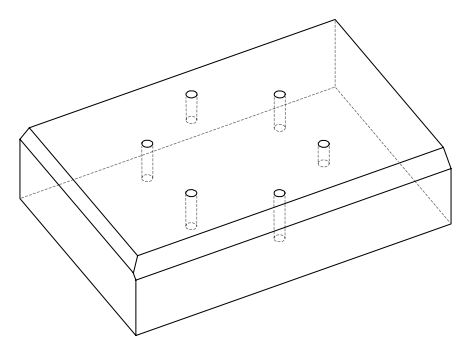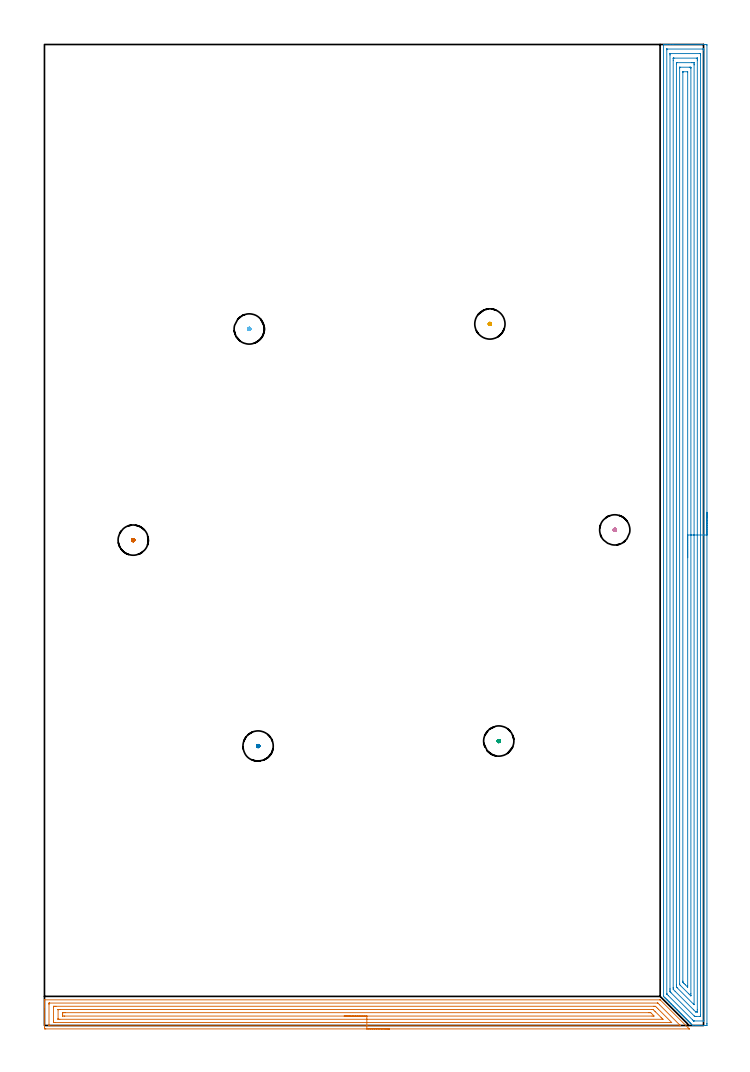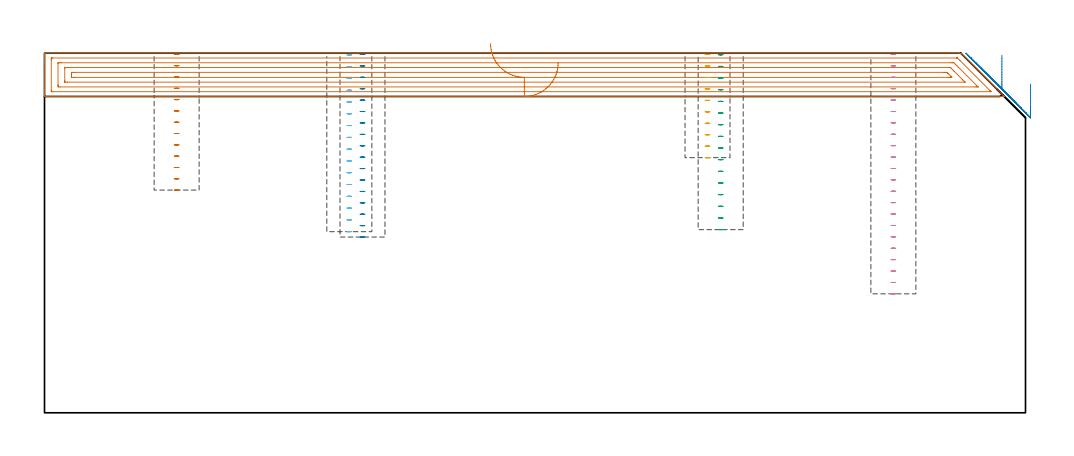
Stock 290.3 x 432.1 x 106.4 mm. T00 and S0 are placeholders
(PLAN: 8 operations, 1 tool changes, 38.2 min)
(1 AREA_MILL | FG_CHAMFER_SURFACE | UGT0205_001 | 11.36 min | 23663 mm3)
(2 AREA_MILL_1 | FG_CHAMFER_SURFACE_1 | UGT0205_001 | 24.3 min | 77720 mm3)
(3 MILL_BLIND_HOLE_FROM_SOLID_MATERIAL | STEP1POCKET | UGT0201_129 | Spiral | 0.43 min | 7247 mm3)
(4 MILL_BLIND_HOLE_FROM_SOLID_MATERIAL_1 | STEP1POCKET_1 | UGT0201_129 | Spiral | 0.6 min | 9884 mm3)
(5 MILL_BLIND_HOLE_FROM_SOLID_MATERIAL_2 | STEP1POCKET_2 | UGT0201_129 | Spiral | 0.27 min | 4292 mm3)
(6 MILL_BLIND_HOLE_FROM_SOLID_MATERIAL_3 | STEP1POCKET_3 | UGT0201_129 | Spiral | 0.43 min | 7330 mm3)
(7 MILL_BLIND_HOLE_FROM_SOLID_MATERIAL_4 | STEP1POCKET_4 | UGT0201_129 | Spiral | 0.35 min | 5623 mm3)
(8 MILL_BLIND_HOLE_FROM_SOLID_MATERIAL_5 | STEP1POCKET_5 | UGT0201_129 | Spiral | 0.46 min | 7552 mm3)
(TOOL UGT0205_001 | Chamfer Mill 20 x 3 x 45 deg. | D20 FL50 Z2)
(TOOL UGT0201_129 | Carbide End Mill 11.9 | D11.9 FL15 Z4)
(OP 1 AREA_MILL)
G17 G21 G94 G90
T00 M6
G54
G17 G0 G90 X152. Y-1.5 S1061 M3
G43 Z116.4 H0
Z103.6
G94 G1 X151.962 Z102.729 F250.
X151.848 Z101.864
X151.659 Z101.012
X151.397 Z100.18
X151.063 Z99.374
X150.66 Z98.6
X150.191 Z97.864
X149.66 Z97.172
X149.071 Z96.529
X148.428 Z95.94
X147.736 Z95.409
X147. Z94.94
X146.226 Z94.537
X145.42 Z94.203
X144.588 Z93.941
X143.736 Z93.752
X142.872 Z93.638
X142. Z93.6
X0.601
X0.307 Y-1.497 Z93.601
X0.01 Y-1.492 Z93.606
X0. Y-1.19 Z93.907
Y8.022 Z103.116
Y8.606 Z103.702
Y8.915 Z104.011
Y9.498 Z104.594
Y9.807 Z104.902
Y10.425 Z105.524
Y10.883 Z105.983
X0.002 Y11.247 Z106.338
X0.005 Y11.285 Z106.376
X0.009 Y11.297 Z106.388
X0.155 Y11.3 Z106.4
X270.91
X271.206 Y11.294 Z106.392
X271.323 Y11.177 Z106.276
X271.355 Y11.145 Z106.245
X283.697 Y-1.196 Z93.903
X283.847 Y-1.345 Z93.752
X283.994 Y-1.494 Z93.604
X283.995 Y-1.497 Z93.6
X283.994 Y-1.499 Z93.599
X283.903 Y-1.5 Z93.6
X142.
Y-0.086 Z95.014
X2.306 Y-0.085 Z95.015
X2.148 Y-0.082 Z95.018
X2.044 Y-0.079 Z95.021
X2.009 Y-0.072 Z95.028
X2.007 Y-0.061 Z95.039
X2.004 Y-0.007 Z95.093
X2. Y0.378 Z95.478
Y9.299 Z104.399
X2.004 Y9.807 Z104.907
X2.007 Y9.854 Z104.954
X2.009 Y9.873 Z104.973
X2.07 Y9.879 Z104.979
X2.227 Y9.884 Z104.984
X2.306 Y9.885 Z104.985
X269.939
X270.018 Y9.884 Z104.984
X270.096 Y9.882 Z104.982
X270.145 Y9.879 Z104.979
X270.18 Y9.858 Z104.958
X270.236 Y9.807 Z104.907
X270.91 Y9.14 Z104.24
X279.831 Y0.218 Z95.318
X280.05 Y-0.007 Z95.093
X280.114 Y-0.076 Z95.024
X279.988 Y-0.082 Z95.018
X279.909 Y-0.085 Z95.015
X279.831
X279.752 Y-0.086 Z95.014
X142.
Y1.329 Z96.429
X4.617
X4.169 Y1.333 Z96.433
X4.029 Y1.335 Z96.435
X4.01 Y1.609 Z96.709
X4.003 Y1.777 Z96.877
X4. Y1.946 Z97.046
X4.001 Y8.191 Z103.291
X4.005 Y8.36 Z103.46
X4.011 Y8.465 Z103.565
X4.057 Y8.468 Z103.568
X4.169 Y8.47 Z103.57
X4.612 Y8.471 Z103.571
X5.061
X268.233
X268.679 Y8.469 Z103.569
X269.126 Y8.464 Z103.564
X269.575 Y8.022 Z103.122
X270.018 Y7.583 Z102.683
X270.471 Y7.13 Z102.23
X276.262 Y1.338 Z96.438
X276.264 Y1.331 Z96.431
X276.262 Y1.33 Z96.43
X275.819 Y1.329 Z96.429
X275.37
X142.
Y2.743 Z97.843
X6.772
X6.024 Y2.749 Z97.849
X6.01 Y2.751 Z97.851
X6.007 Y2.77 Z97.87
X6.003 Y2.819 Z97.919
X6.001 Y2.918 Z98.018
X6. Y3.117 Z98.217
X6.001 Y6.872 Z101.972
X6.003 Y6.978 Z102.078
X6.007 Y7.03 Z102.13
X6.01 Y7.05 Z102.15
X6.032 Y7.052 Z102.152
X6.845 Y7.057 Z102.157
X6.919
X267.415
X267.824 Y7.055 Z102.155
X268.028 Y7.052 Z102.152
X268.075 Y7.05 Z102.15
X268.129 Y7.011 Z102.111
X268.233 Y6.913 Z102.013
X268.913 Y6.238 Z101.338
X269.126 Y6.026 Z101.126
X271.59 Y3.562 Z98.662
X271.802 Y3.349 Z98.449
X272.324 Y2.823 Z97.923
X272.381 Y2.761 Z97.861
X272.391 Y2.748 Z97.848
X272.384 Y2.747 Z97.847
X272.341 Y2.745 Z97.845
X272.161 Y2.743 Z97.843
X142.
Y4.157 Z99.257
X8.926
X8.63 Y4.158 Z99.258
X8.03 Y4.161 Z99.261
X8.018 Y4.163 Z99.263
X8.007 Y4.184 Z99.284
X8.003 Y4.454 Z99.554
X8. Y5.083 Z100.183
Y5.346 Z100.446
X8.001 Y5.503 Z100.603
X8.003 Y5.582 Z100.682
X8.007 Y5.621 Z100.721
X8.009 Y5.635 Z100.735
X8.037 Y5.636 Z100.736
X8.335 Y5.641 Z100.741
X8.63 Y5.642 Z100.742
X9.225 Y5.643 Z100.743
X266.153 Y5.642 Z100.742
X266.449 Y5.641 Z100.741
X267.051 Y5.636 Z100.736
X267.341 Y5.36 Z100.46
X267.356 Y5.346 Z100.446
X268.233 Y4.468 Z99.568
X268.247 Y4.454 Z99.554
X268.523 Y4.164 Z99.264
X268.233 Y4.161 Z99.261
X267.637 Y4.158 Z99.258
X142. Y4.157 Z99.257
X141.128 Z99.295
X140.263 Z99.409
X139.412 Z99.598
X138.58 Z99.86
X137.774 Z100.194
X137. Z100.597
X136.264 Z101.065
X135.572 Z101.596
X134.929 Z102.186
X134.34 Z102.829
X133.808 Z103.521
X133.34 Z104.257
X132.937 Z105.031
X132.603 Z105.837
X132.341 Z106.669
X132.152 Z107.52
X132.038 Z108.385
X132. Z109.257
G0 Z116.4
M5
M2
(OP 2 AREA_MILL_1)
G17 G21 G94 G90
T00 M6
G54
G17 G0 G90 X291.8 Y226.05 S1061 M3
G43 Z116.4 H0
Z97.3
G94 G1 Y226.012 Z96.428 F250.
Y225.898 Z95.564
Y225.709 Z94.712
Y225.447 Z93.88
Y225.113 Z93.074
Y224.71 Z92.3
Y224.242 Z91.564
Y223.71 Z90.872
Y223.121 Z90.229
Y222.478 Z89.64
Y221.786 Z89.109
Y221.05 Z88.64
Y220.276 Z88.237
Y219.47 Z87.903
Y218.638 Z87.641
Y217.786 Z87.452
Y216.922 Z87.338
Y216.05 Z87.3
Y0.902
X291.799 Y0.625 Z87.301
X291.793 Y0.015 Z87.304
X291.791 Y0.007 Z87.306
X291.183 Y0. Z87.914
X288.503 Z90.591
X287.966 Z91.13
X287.61 Z91.486
X287.073 Z92.023
X286.716 Z92.378
X285.912 Z93.187
X285.867 Z93.231
X285.509 Y0.001 Z93.587
X285.47 Y0.029 Z93.628
X285.095 Y0.405 Z94.005
X284.93 Y0.569 Z94.167
X284.874 Y0.625 Z94.225
X284.688 Y0.812 Z94.411
X284.632 Y0.867 Z94.465
X284.576 Y0.923 Z94.523
X284.39 Y1.109 Z94.709
X284.334 Y1.164 Z94.762
X284.278 Y1.221 Z94.821
X284.093 Y1.407 Z95.006
X284.037 Y1.462 Z95.06
X283.98 Y1.519 Z95.119
X283.795 Y1.704 Z95.304
X283.739 Y1.76 Z95.358
X283.682 Y1.817 Z95.417
X283.498 Y2.002 Z95.601
X283.441 Y2.058 Z95.656
X283.384 Y2.115 Z95.715
X283.2 Y2.3 Z95.899
X283.143 Y2.355 Z95.953
X283.086 Y2.413 Z96.013
X282.902 Y2.597 Z96.197
X282.846 Y2.653 Z96.251
X282.788 Y2.711 Z96.311
X282.605 Y2.895 Z96.494
X282.548 Y2.951 Z96.549
X282.49 Y3.009 Z96.608
X282.307 Y3.192 Z96.792
X282.25 Y3.249 Z96.847
X282.193 Y3.307 Z96.906
X282.01 Y3.49 Z97.089
X281.952 Y3.546 Z97.144
X281.895 Y3.605 Z97.204
X281.712 Y3.787 Z97.387
X281.654 Y3.844 Z97.442
X281.597 Y3.903 Z97.502
X281.415 Y4.085 Z97.684
X281.357 Y4.142 Z97.74
X281.299 Y4.201 Z97.8
X281.117 Y4.382 Z97.982
X281.059 Y4.44 Z98.038
X281.001 Y4.499 Z98.098
X280.82 Y4.68 Z98.279
X280.761 Y4.737 Z98.335
X280.703 Y4.797 Z98.396
X280.522 Y4.978 Z98.577
X280.463 Y5.035 Z98.633
X280.405 Y5.095 Z98.694
X280.224 Y5.275 Z98.875
X280.166 Y5.333 Z98.931
X280.107 Y5.393 Z98.992
X279.927 Y5.573 Z99.172
X279.868 Y5.631 Z99.229
X279.809 Y5.691 Z99.29
X279.629 Y5.87 Z99.47
X279.57 Y5.928 Z99.527
X279.511 Y5.989 Z99.588
X279.332 Y6.168 Z99.767
X279.272 Y6.226 Z99.824
X279.213 Y6.287 Z99.886
X279.034 Y6.465 Z100.065
X278.975 Y6.524 Z100.122
X278.915 Y6.585 Z100.184
X278.737 Y6.763 Z100.362
X278.677 Y6.822 Z100.42
X278.617 Y6.883 Z100.482
X278.439 Y7.061 Z100.66
X278.379 Y7.119 Z100.718
X278.319 Y7.181 Z100.78
X278.141 Y7.358 Z100.958
X278.081 Y7.417 Z101.015
X278.021 Y7.478 Z101.078
X277.844 Y7.656 Z101.255
X277.784 Y7.715 Z101.313
X277.723 Y7.776 Z101.376
X277.546 Y7.953 Z101.553
X277.486 Y8.013 Z101.611
X277.425 Y8.074 Z101.674
X277.249 Y8.251 Z101.85
X277.188 Y8.31 Z101.909
X277.127 Y8.372 Z101.972
X276.951 Y8.548 Z102.148
X276.89 Y8.608 Z102.206
X276.829 Y8.67 Z102.27
X276.654 Y8.846 Z102.445
X276.593 Y8.906 Z102.504
X276.531 Y8.968 Z102.568
X276.356 Y9.144 Z102.743
X276.295 Y9.204 Z102.802
X276.233 Y9.266 Z102.866
X276.058 Y9.441 Z103.041
X275.997 Y9.501 Z103.1
X275.935 Y9.564 Z103.164
X275.761 Y9.739 Z103.338
X275.699 Y9.799 Z103.397
X275.637 Y9.862 Z103.462
X275.463 Y10.036 Z103.636
X275.401 Y10.097 Z103.695
X275.339 Y10.16 Z103.76
X275.166 Y10.334 Z103.933
X275.104 Y10.395 Z103.993
X275.041 Y10.458 Z104.058
X274.868 Y10.631 Z104.231
X274.806 Y10.693 Z104.291
X274.744 Y10.756 Z104.355
X274.571 Y10.929 Z104.528
X274.508 Y10.99 Z104.588
X274.446 Y11.054 Z104.653
X274.273 Y11.226 Z104.826
X274.21 Y11.288 Z104.886
X274.148 Y11.352 Z104.951
X273.976 Y11.524 Z105.123
X273.913 Y11.586 Z105.184
X273.85 Y11.65 Z105.249
X273.678 Y11.822 Z105.421
X273.615 Y11.884 Z105.482
X273.552 Y11.948 Z105.547
X273.38 Y12.119 Z105.719
X273.317 Y12.181 Z105.779
X272.839 Y12.661 Z106.258
X272.705 Y12.797 Z106.391
X272.7 Y13.14 Z106.4
Y431.922
X272.702 Y432.09 Z106.389
X272.765 Y432.093 Z106.327
X273.193 Y432.1 Z105.907
X273.497 Z105.603
X274.21 Z104.885
X275.46 Z103.637
X276.89 Z102.205
X291.183 Z87.915
X291.453 Y432.098 Z87.644
X291.792 Y432.09 Z87.306
X291.799 Y431.751 Z87.3
X291.8 Y216.05
X290.386 Z88.714
X290.385 Y2.317 Z88.715
X290.384 Y2.221 Z88.716
X290.379 Y2.03 Z88.721
X290.374 Y2.008 Z88.726
X290.366 Y2.006 Z88.734
X290.341 Y2.002 Z88.759
X290.29 Y2.001 Z88.81
X286.236 Y2. Z92.864
X286.03 Y2.003 Z93.07
X285.978 Y2.006 Z93.122
X285.954 Y2.01 Z93.146
X285.922 Y2.038 Z93.178
X285.823 Y2.13 Z93.277
X285.537 Y2.413 Z93.563
X274.81 Y13.14 Z104.29
X274.21 Y13.743 Z104.89
X274.14 Y13.818 Z104.96
X274.125 Y13.836 Z104.975
X274.121 Y13.874 Z104.979
X274.117 Y13.938 Z104.983
X274.115 Y14.034 Z104.985
X274.114 Y14.13 Z104.986
X274.115 Y429.783 Z104.985
X274.116 Y429.879 Z104.984
X274.121 Y430.07 Z104.979
X274.126 Y430.092 Z104.974
X274.134 Y430.094 Z104.966
X274.159 Y430.097 Z104.941
X274.21 Y430.099 Z104.89
X289.877 Y430.1 Z89.223
X290.29 Y430.096 Z88.81
X290.348 Y430.094 Z88.752
X290.378 Y430.091 Z88.722
X290.381 Y429.975 Z88.719
X290.385 Y429.783 Z88.715
Y429.687
X290.386 Y429.591 Z88.714
Y216.05
X288.972 Z90.128
X288.971 Y4.626 Z90.129
X288.97 Y4.201 Z90.13
X288.968 Y4.084 Z90.132
X288.965 Y4.028 Z90.135
X288.958 Y4.01 Z90.142
X288.904 Y4.007 Z90.196
X288.703 Y4.001 Z90.397
X286.917 Y4. Z92.183
X286.716 Y4.003 Z92.384
X286.516 Y4.01 Z92.584
X286.395 Y4.016 Z92.705
X286.33 Y4.076 Z92.77
X286.199 Y4.201 Z92.901
X275.997 Y14.402 Z103.103
X275.735 Y14.667 Z103.365
X275.606 Y14.801 Z103.494
X275.544 Y14.867 Z103.556
X275.536 Y14.927 Z103.564
X275.531 Y15.394 Z103.569
X275.529 Y15.821 Z103.571
Y16.29
Y427.474
X275.53 Y427.899 Z103.57
X275.532 Y428.016 Z103.568
X275.535 Y428.072 Z103.565
X275.542 Y428.09 Z103.558
X275.596 Y428.093 Z103.504
X275.797 Y428.099 Z103.303
X288.704 Z90.396
X288.838 Y428.098 Z90.262
X288.944 Y428.092 Z90.156
X288.966 Y428.088 Z90.134
X288.968 Y428.081 Z90.132
X288.97 Y428.055 Z90.13
X288.971 Y427.899 Z90.129
X288.972 Y427.43 Z90.128
Y216.05
X287.557 Z91.543
Y6.935
X287.556 Y6.043 Z91.544
X287.553 Y6.015 Z91.547
X287.551 Y6.01 Z91.549
X287.543 Y6.006 Z91.557
X287.488 Y6.002 Z91.612
X287.378 Y6.001 Z91.722
X287.157 Z91.943
X286.937 Y6.003 Z92.163
X286.882 Y6.006 Z92.218
X286.856 Y6.01 Z92.244
X286.827 Y6.034 Z92.273
X286.716 Y6.138 Z92.384
X285.966 Y6.883 Z93.134
X285.823 Y7.025 Z93.277
X277.784 Y15.066 Z101.316
X277.038 Y15.821 Z102.062
X276.95 Y15.931 Z102.15
X276.947 Y16.032 Z102.153
X276.945 Y16.242 Z102.155
X276.943 Y16.663 Z102.157
Y16.715
Y425.165
X276.944 Y426.057 Z102.156
X276.946 Y426.084 Z102.154
X276.949 Y426.09 Z102.151
X276.957 Y426.094 Z102.143
X277.012 Y426.098 Z102.088
X277.122 Y426.099 Z101.978
X277.343 Y426.1 Z101.757
X287.38 Y426.099 Z91.72
X287.489 Y426.098 Z91.611
X287.542 Y426.094 Z91.558
X287.551 Y426.091 Z91.549
X287.553 Y426.086 Z91.547
X287.555 Y426.063 Z91.545
X287.557 Y425.27 Z91.543
Y216.05
X286.143 Z92.957
Y9.245
X286.141 Y9.198 Z92.959
X286.139 Y9.173 Z92.961
Y9.171
X286.093 Y9.213 Z93.007
X285.913 Y9.387 Z93.187
X285.823 Y9.475 Z93.277
X278.677 Y16.622 Z100.423
X278.585 Y16.715 Z100.515
X278.493 Y16.816 Z100.607
X278.364 Y16.96 Z100.736
X278.362 Y17.031 Z100.738
X278.358 Y17.609 Z100.742
X278.357 Y17.929 Z100.743
X278.358 Y423.43 Z100.742
X278.359 Y423.747 Z100.741
X278.364 Y424.068 Z100.736
X278.368 Y424.091 Z100.732
X278.384 Y424.094 Z100.716
X278.426 Y424.097 Z100.674
X278.509 Y424.099 Z100.591
X278.677 Y424.1 Z100.423
X285.153 Z93.947
X285.823 Y424.098 Z93.277
X286.05 Y424.096 Z93.05
X286.123 Y424.09 Z92.977
X286.136 Y424.069 Z92.964
X286.138 Y424.008 Z92.962
X286.142 Y423.43 Z92.958
X286.143 Y423.11 Z92.957
Y216.05
X284.729 Z94.371
Y14.034
X284.727 Y13.343 Z94.373
X284.724 Y13.14 Z94.376
X284.722 Y13.05 Z94.378
X284.696 Y13.063 Z94.404
X284.613 Y13.14 Z94.487
X284.037 Y13.712 Z95.063
X283.714 Y14.034 Z95.386
X280.14 Y17.609 Z98.96
X279.817 Y17.941 Z99.283
X279.778 Y17.983 Z99.322
X279.775 Y18. Z99.325
X279.773 Y18.042 Z99.327
X279.772 Y18.129 Z99.328
X279.771 Y18.302 Z99.329
Y421.642
X279.774 Y421.988 Z99.326
X279.776 Y422.074 Z99.324
X279.777 Y422.087 Z99.323
X279.798 Y422.091 Z99.302
X279.853 Y422.096 Z99.247
X280.006 Y422.099 Z99.094
X284.037 Y422.1 Z95.063
X284.474 Y422.098 Z94.626
X284.675 Y422.092 Z94.425
X284.718 Y422.09 Z94.382
X284.722 Y422.016 Z94.378
X284.726 Y421.845 Z94.374
X284.728 Y421.642 Z94.372
X284.729 Y216.05 Z94.371
X283.315 Z95.785
X283.314 Y17.438 Z95.786
X283.313 Y17.266 Z95.787
X283.308 Y16.924 Z95.792
X283.307 Y16.9 Z95.793
X283.3 Y16.904 Z95.8
X283.272 Y16.928 Z95.828
X283.223 Y16.975 Z95.877
X283.143 Y17.054 Z95.957
X282.25 Y17.947 Z96.85
X281.695 Y18.503 Z97.405
X281.357 Y18.846 Z97.743
X281.222 Y18.987 Z97.878
X281.192 Y19.024 Z97.908
X281.189 Y19.111 Z97.911
X281.187 Y19.225 Z97.913
X281.186 Y19.397 Z97.914
X281.185 Y19.568 Z97.915
X281.186 Y419.854 Z97.914
X281.188 Y420.023 Z97.912
X281.191 Y420.081 Z97.909
X281.194 Y420.09 Z97.906
X281.204 Y420.094 Z97.896
X281.234 Y420.097 Z97.866
X281.357 Y420.099 Z97.743
X283.143 Z95.957
X283.225 Y420.097 Z95.875
X283.29 Y420.093 Z95.81
X283.305 Y420.09 Z95.795
X283.308 Y420.073 Z95.792
X283.311 Y420.025 Z95.789
X283.314 Y419.854 Z95.786
X283.315 Y216.05 Z95.785
Y215.178 Z95.823
Y214.313 Z95.937
Y213.462 Z96.126
Y212.63 Z96.388
Y211.824 Z96.722
Y211.05 Z97.125
Y210.314 Z97.594
Y209.622 Z98.125
Y208.979 Z98.714
Y208.39 Z99.357
Y207.858 Z100.05
Y207.39 Z100.785
Y206.987 Z101.559
Y206.653 Z102.365
Y206.391 Z103.197
Y206.202 Z104.049
Y206.088 Z104.914
Y206.05 Z105.785
G0 Z116.4
M5
M2
(OP 3 MILL_BLIND_HOLE_FROM_SOLID_MATERIAL)
G17 G21 G94 G90
T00 M6
G54
G17 G0 G90 X200.1 Y125.3 S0 M3
G43 Z116.4 H0
Z105.95
G94 G3 X200.45 Y125.65 R0.35 F250.
X200.1 Y126. R0.35
X199.4 Y125.3 R0.7
X200.1 Y126. R-0.7
X199.75 Y125.65 R0.35
X200.1 Y125.3 R0.35
G0 Z102.5
G3 X200.45 Y125.65 R0.35
X200.1 Y126. R0.35
X199.4 Y125.3 R0.7
X200.1 Y126. R-0.7
X199.75 Y125.65 R0.35
X200.1 Y125.3 R0.35
G0 Z99.05
G3 X200.45 Y125.65 R0.35
X200.1 Y126. R0.35
X199.4 Y125.3 R0.7
X200.1 Y126. R-0.7
X199.75 Y125.65 R0.35
X200.1 Y125.3 R0.35
G0 Z95.6
G3 X200.45 Y125.65 R0.35
X200.1 Y126. R0.35
X199.4 Y125.3 R0.7
X200.1 Y126. R-0.7
X199.75 Y125.65 R0.35
X200.1 Y125.3 R0.35
G0 Z92.15
G3 X200.45 Y125.65 R0.35
X200.1 Y126. R0.35
X199.4 Y125.3 R0.7
X200.1 Y126. R-0.7
X199.75 Y125.65 R0.35
X200.1 Y125.3 R0.35
G0 Z88.7
G3 X200.45 Y125.65 R0.35
X200.1 Y126. R0.35
X199.4 Y125.3 R0.7
X200.1 Y126. R-0.7
X199.75 Y125.65 R0.35
X200.1 Y125.3 R0.35
G0 Z85.25
G3 X200.45 Y125.65 R0.35
X200.1 Y126. R0.35
X199.4 Y125.3 R0.7
X200.1 Y126. R-0.7
X199.75 Y125.65 R0.35
X200.1 Y125.3 R0.35
G0 Z81.8
G3 X200.45 Y125.65 R0.35
X200.1 Y126. R0.35
X199.4 Y125.3 R0.7
X200.1 Y126. R-0.7
X199.75 Y125.65 R0.35
X200.1 Y125.3 R0.35
G0 Z78.35
G3 X200.45 Y125.65 R0.35
X200.1 Y126. R0.35
X199.4 Y125.3 R0.7
X200.1 Y126. R-0.7
X199.75 Y125.65 R0.35
X200.1 Y125.3 R0.35
G0 Z74.9
G3 X200.45 Y125.65 R0.35
X200.1 Y126. R0.35
X199.4 Y125.3 R0.7
X200.1 Y126. R-0.7
X199.75 Y125.65 R0.35
X200.1 Y125.3 R0.35
G0 Z71.45
G3 X200.45 Y125.65 R0.35
X200.1 Y126. R0.35
X199.4 Y125.3 R0.7
X200.1 Y126. R-0.7
X199.75 Y125.65 R0.35
X200.1 Y125.3 R0.35
G0 Z68.
G3 X200.45 Y125.65 R0.35
X200.1 Y126. R0.35
X199.4 Y125.3 R0.7
X200.1 Y126. R-0.7
X199.75 Y125.65 R0.35
X200.1 Y125.3 R0.35
G0 Z64.55
G3 X200.45 Y125.65 R0.35
X200.1 Y126. R0.35
X199.4 Y125.3 R0.7
X200.1 Y126. R-0.7
X199.75 Y125.65 R0.35
X200.1 Y125.3 R0.35
G0 Z61.1
G3 X200.45 Y125.65 R0.35
X200.1 Y126. R0.35
X199.4 Y125.3 R0.7
X200.1 Y126. R-0.7
X199.75 Y125.65 R0.35
X200.1 Y125.3 R0.35
G0 Z57.65
G3 X200.45 Y125.65 R0.35
X200.1 Y126. R0.35
X199.4 Y125.3 R0.7
X200.1 Y126. R-0.7
X199.75 Y125.65 R0.35
X200.1 Y125.3 R0.35
G0 Z54.2
G3 X200.45 Y125.65 R0.35
X200.1 Y126. R0.35
X199.4 Y125.3 R0.7
X200.1 Y126. R-0.7
X199.75 Y125.65 R0.35
X200.1 Y125.3 R0.35
G0 Z116.4
M5
M2
(OP 4 MILL_BLIND_HOLE_FROM_SOLID_MATERIAL_1)
G17 G21 G94 G90
T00 M6
G54
G17 G0 G90 X251.2 Y218.3 S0 M3
G43 Z116.4 H0
Z106.027
G94 G3 X251.55 Y218.65 R0.35 F250.
X251.2 Y219. R0.35
X250.5 Y218.3 R0.7
X251.2 Y219. R-0.7
X250.85 Y218.65 R0.35
X251.2 Y218.3 R0.35
G0 Z102.655
G3 X251.55 Y218.65 R0.35
X251.2 Y219. R0.35
X250.5 Y218.3 R0.7
X251.2 Y219. R-0.7
X250.85 Y218.65 R0.35
X251.2 Y218.3 R0.35
G0 Z99.282
G3 X251.55 Y218.65 R0.35
X251.2 Y219. R0.35
X250.5 Y218.3 R0.7
X251.2 Y219. R-0.7
X250.85 Y218.65 R0.35
X251.2 Y218.3 R0.35
G0 Z95.909
G3 X251.55 Y218.65 R0.35
X251.2 Y219. R0.35
X250.5 Y218.3 R0.7
X251.2 Y219. R-0.7
X250.85 Y218.65 R0.35
X251.2 Y218.3 R0.35
G0 Z92.536
G3 X251.55 Y218.65 R0.35
X251.2 Y219. R0.35
X250.5 Y218.3 R0.7
X251.2 Y219. R-0.7
X250.85 Y218.65 R0.35
X251.2 Y218.3 R0.35
G0 Z89.164
G3 X251.55 Y218.65 R0.35
X251.2 Y219. R0.35
X250.5 Y218.3 R0.7
X251.2 Y219. R-0.7
X250.85 Y218.65 R0.35
X251.2 Y218.3 R0.35
G0 Z85.791
G3 X251.55 Y218.65 R0.35
X251.2 Y219. R0.35
X250.5 Y218.3 R0.7
X251.2 Y219. R-0.7
X250.85 Y218.65 R0.35
X251.2 Y218.3 R0.35
G0 Z82.418
G3 X251.55 Y218.65 R0.35
X251.2 Y219. R0.35
X250.5 Y218.3 R0.7
X251.2 Y219. R-0.7
X250.85 Y218.65 R0.35
X251.2 Y218.3 R0.35
G0 Z79.045
G3 X251.55 Y218.65 R0.35
X251.2 Y219. R0.35
X250.5 Y218.3 R0.7
X251.2 Y219. R-0.7
X250.85 Y218.65 R0.35
X251.2 Y218.3 R0.35
G0 Z75.673
G3 X251.55 Y218.65 R0.35
X251.2 Y219. R0.35
X250.5 Y218.3 R0.7
X251.2 Y219. R-0.7
X250.85 Y218.65 R0.35
X251.2 Y218.3 R0.35
G0 Z72.3
G3 X251.55 Y218.65 R0.35
X251.2 Y219. R0.35
X250.5 Y218.3 R0.7
X251.2 Y219. R-0.7
X250.85 Y218.65 R0.35
X251.2 Y218.3 R0.35
G0 Z68.927
G3 X251.55 Y218.65 R0.35
X251.2 Y219. R0.35
X250.5 Y218.3 R0.7
X251.2 Y219. R-0.7
X250.85 Y218.65 R0.35
X251.2 Y218.3 R0.35
G0 Z65.555
G3 X251.55 Y218.65 R0.35
X251.2 Y219. R0.35
X250.5 Y218.3 R0.7
X251.2 Y219. R-0.7
X250.85 Y218.65 R0.35
X251.2 Y218.3 R0.35
G0 Z62.182
G3 X251.55 Y218.65 R0.35
X251.2 Y219. R0.35
X250.5 Y218.3 R0.7
X251.2 Y219. R-0.7
X250.85 Y218.65 R0.35
X251.2 Y218.3 R0.35
G0 Z58.809
G3 X251.55 Y218.65 R0.35
X251.2 Y219. R0.35
X250.5 Y218.3 R0.7
X251.2 Y219. R-0.7
X250.85 Y218.65 R0.35
X251.2 Y218.3 R0.35
G0 Z55.436
G3 X251.55 Y218.65 R0.35
X251.2 Y219. R0.35
X250.5 Y218.3 R0.7
X251.2 Y219. R-0.7
X250.85 Y218.65 R0.35
X251.2 Y218.3 R0.35
G0 Z52.064
G3 X251.55 Y218.65 R0.35
X251.2 Y219. R0.35
X250.5 Y218.3 R0.7
X251.2 Y219. R-0.7
X250.85 Y218.65 R0.35
X251.2 Y218.3 R0.35
G0 Z48.691
G3 X251.55 Y218.65 R0.35
X251.2 Y219. R0.35
X250.5 Y218.3 R0.7
X251.2 Y219. R-0.7
X250.85 Y218.65 R0.35
X251.2 Y218.3 R0.35
G0 Z45.318
G3 X251.55 Y218.65 R0.35
X251.2 Y219. R0.35
X250.5 Y218.3 R0.7
X251.2 Y219. R-0.7
X250.85 Y218.65 R0.35
X251.2 Y218.3 R0.35
G0 Z41.945
G3 X251.55 Y218.65 R0.35
X251.2 Y219. R0.35
X250.5 Y218.3 R0.7
X251.2 Y219. R-0.7
X250.85 Y218.65 R0.35
X251.2 Y218.3 R0.35
G0 Z38.573
G3 X251.55 Y218.65 R0.35
X251.2 Y219. R0.35
X250.5 Y218.3 R0.7
X251.2 Y219. R-0.7
X250.85 Y218.65 R0.35
X251.2 Y218.3 R0.35
G0 Z35.2
G3 X251.55 Y218.65 R0.35
X251.2 Y219. R0.35
X250.5 Y218.3 R0.7
X251.2 Y219. R-0.7
X250.85 Y218.65 R0.35
X251.2 Y218.3 R0.35
G0 Z116.4
M5
M2
(OP 5 MILL_BLIND_HOLE_FROM_SOLID_MATERIAL_2)
G17 G21 G94 G90
T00 M6
G54
G17 G0 G90 X196.2 Y309. S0 M3
G43 Z116.4 H0
Z106.01
G94 G3 X196.55 Y309.35 R0.35 F250.
X196.2 Y309.7 R0.35
X195.5 Y309. R0.7
X196.2 Y309.7 R-0.7
X195.85 Y309.35 R0.35
X196.2 Y309. R0.35
G0 Z102.62
G3 X196.55 Y309.35 R0.35
X196.2 Y309.7 R0.35
X195.5 Y309. R0.7
X196.2 Y309.7 R-0.7
X195.85 Y309.35 R0.35
X196.2 Y309. R0.35
G0 Z99.23
G3 X196.55 Y309.35 R0.35
X196.2 Y309.7 R0.35
X195.5 Y309. R0.7
X196.2 Y309.7 R-0.7
X195.85 Y309.35 R0.35
X196.2 Y309. R0.35
G0 Z95.84
G3 X196.55 Y309.35 R0.35
X196.2 Y309.7 R0.35
X195.5 Y309. R0.7
X196.2 Y309.7 R-0.7
X195.85 Y309.35 R0.35
X196.2 Y309. R0.35
G0 Z92.45
G3 X196.55 Y309.35 R0.35
X196.2 Y309.7 R0.35
X195.5 Y309. R0.7
X196.2 Y309.7 R-0.7
X195.85 Y309.35 R0.35
X196.2 Y309. R0.35
G0 Z89.06
G3 X196.55 Y309.35 R0.35
X196.2 Y309.7 R0.35
X195.5 Y309. R0.7
X196.2 Y309.7 R-0.7
X195.85 Y309.35 R0.35
X196.2 Y309. R0.35
G0 Z85.67
G3 X196.55 Y309.35 R0.35
X196.2 Y309.7 R0.35
X195.5 Y309. R0.7
X196.2 Y309.7 R-0.7
X195.85 Y309.35 R0.35
X196.2 Y309. R0.35
G0 Z82.28
G3 X196.55 Y309.35 R0.35
X196.2 Y309.7 R0.35
X195.5 Y309. R0.7
X196.2 Y309.7 R-0.7
X195.85 Y309.35 R0.35
X196.2 Y309. R0.35
G0 Z78.89
G3 X196.55 Y309.35 R0.35
X196.2 Y309.7 R0.35
X195.5 Y309. R0.7
X196.2 Y309.7 R-0.7
X195.85 Y309.35 R0.35
X196.2 Y309. R0.35
G0 Z75.5
G3 X196.55 Y309.35 R0.35
X196.2 Y309.7 R0.35
X195.5 Y309. R0.7
X196.2 Y309.7 R-0.7
X195.85 Y309.35 R0.35
X196.2 Y309. R0.35
G0 Z116.4
M5
M2
(OP 6 MILL_BLIND_HOLE_FROM_SOLID_MATERIAL_3)
G17 G21 G94 G90
T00 M6
G54
G17 G0 G90 X90.2 Y306.8 S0 M3
G43 Z116.4 H0
Z105.913
G94 G3 X90.55 Y307.15 R0.35 F250.
X90.2 Y307.5 R0.35
X89.5 Y306.8 R0.7
X90.2 Y307.5 R-0.7
X89.85 Y307.15 R0.35
X90.2 Y306.8 R0.35
G0 Z102.425
G3 X90.55 Y307.15 R0.35
X90.2 Y307.5 R0.35
X89.5 Y306.8 R0.7
X90.2 Y307.5 R-0.7
X89.85 Y307.15 R0.35
X90.2 Y306.8 R0.35
G0 Z98.938
G3 X90.55 Y307.15 R0.35
X90.2 Y307.5 R0.35
X89.5 Y306.8 R0.7
X90.2 Y307.5 R-0.7
X89.85 Y307.15 R0.35
X90.2 Y306.8 R0.35
G0 Z95.45
G3 X90.55 Y307.15 R0.35
X90.2 Y307.5 R0.35
X89.5 Y306.8 R0.7
X90.2 Y307.5 R-0.7
X89.85 Y307.15 R0.35
X90.2 Y306.8 R0.35
G0 Z91.963
G3 X90.55 Y307.15 R0.35
X90.2 Y307.5 R0.35
X89.5 Y306.8 R0.7
X90.2 Y307.5 R-0.7
X89.85 Y307.15 R0.35
X90.2 Y306.8 R0.35
G0 Z88.475
G3 X90.55 Y307.15 R0.35
X90.2 Y307.5 R0.35
X89.5 Y306.8 R0.7
X90.2 Y307.5 R-0.7
X89.85 Y307.15 R0.35
X90.2 Y306.8 R0.35
G0 Z84.988
G3 X90.55 Y307.15 R0.35
X90.2 Y307.5 R0.35
X89.5 Y306.8 R0.7
X90.2 Y307.5 R-0.7
X89.85 Y307.15 R0.35
X90.2 Y306.8 R0.35
G0 Z81.5
G3 X90.55 Y307.15 R0.35
X90.2 Y307.5 R0.35
X89.5 Y306.8 R0.7
X90.2 Y307.5 R-0.7
X89.85 Y307.15 R0.35
X90.2 Y306.8 R0.35
G0 Z78.013
G3 X90.55 Y307.15 R0.35
X90.2 Y307.5 R0.35
X89.5 Y306.8 R0.7
X90.2 Y307.5 R-0.7
X89.85 Y307.15 R0.35
X90.2 Y306.8 R0.35
G0 Z74.525
G3 X90.55 Y307.15 R0.35
X90.2 Y307.5 R0.35
X89.5 Y306.8 R0.7
X90.2 Y307.5 R-0.7
X89.85 Y307.15 R0.35
X90.2 Y306.8 R0.35
G0 Z71.038
G3 X90.55 Y307.15 R0.35
X90.2 Y307.5 R0.35
X89.5 Y306.8 R0.7
X90.2 Y307.5 R-0.7
X89.85 Y307.15 R0.35
X90.2 Y306.8 R0.35
G0 Z67.55
G3 X90.55 Y307.15 R0.35
X90.2 Y307.5 R0.35
X89.5 Y306.8 R0.7
X90.2 Y307.5 R-0.7
X89.85 Y307.15 R0.35
X90.2 Y306.8 R0.35
G0 Z64.063
G3 X90.55 Y307.15 R0.35
X90.2 Y307.5 R0.35
X89.5 Y306.8 R0.7
X90.2 Y307.5 R-0.7
X89.85 Y307.15 R0.35
X90.2 Y306.8 R0.35
G0 Z60.575
G3 X90.55 Y307.15 R0.35
X90.2 Y307.5 R0.35
X89.5 Y306.8 R0.7
X90.2 Y307.5 R-0.7
X89.85 Y307.15 R0.35
X90.2 Y306.8 R0.35
G0 Z57.088
G3 X90.55 Y307.15 R0.35
X90.2 Y307.5 R0.35
X89.5 Y306.8 R0.7
X90.2 Y307.5 R-0.7
X89.85 Y307.15 R0.35
X90.2 Y306.8 R0.35
G0 Z53.6
G3 X90.55 Y307.15 R0.35
X90.2 Y307.5 R0.35
X89.5 Y306.8 R0.7
X90.2 Y307.5 R-0.7
X89.85 Y307.15 R0.35
X90.2 Y306.8 R0.35
G0 Z116.4
M5
M2
(OP 7 MILL_BLIND_HOLE_FROM_SOLID_MATERIAL_4)
G17 G21 G94 G90
T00 M6
G54
G17 G0 G90 X39.1 Y213.8 S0 M3
G43 Z116.4 H0
Z106.054
G94 G3 X39.45 Y214.15 R0.35 F250.
X39.1 Y214.5 R0.35
X38.4 Y213.8 R0.7
X39.1 Y214.5 R-0.7
X38.75 Y214.15 R0.35
X39.1 Y213.8 R0.35
G0 Z102.708
G3 X39.45 Y214.15 R0.35
X39.1 Y214.5 R0.35
X38.4 Y213.8 R0.7
X39.1 Y214.5 R-0.7
X38.75 Y214.15 R0.35
X39.1 Y213.8 R0.35
G0 Z99.362
G3 X39.45 Y214.15 R0.35
X39.1 Y214.5 R0.35
X38.4 Y213.8 R0.7
X39.1 Y214.5 R-0.7
X38.75 Y214.15 R0.35
X39.1 Y213.8 R0.35
G0 Z96.015
G3 X39.45 Y214.15 R0.35
X39.1 Y214.5 R0.35
X38.4 Y213.8 R0.7
X39.1 Y214.5 R-0.7
X38.75 Y214.15 R0.35
X39.1 Y213.8 R0.35
G0 Z92.669
G3 X39.45 Y214.15 R0.35
X39.1 Y214.5 R0.35
X38.4 Y213.8 R0.7
X39.1 Y214.5 R-0.7
X38.75 Y214.15 R0.35
X39.1 Y213.8 R0.35
G0 Z89.323
G3 X39.45 Y214.15 R0.35
X39.1 Y214.5 R0.35
X38.4 Y213.8 R0.7
X39.1 Y214.5 R-0.7
X38.75 Y214.15 R0.35
X39.1 Y213.8 R0.35
G0 Z85.977
G3 X39.45 Y214.15 R0.35
X39.1 Y214.5 R0.35
X38.4 Y213.8 R0.7
X39.1 Y214.5 R-0.7
X38.75 Y214.15 R0.35
X39.1 Y213.8 R0.35
G0 Z82.631
G3 X39.45 Y214.15 R0.35
X39.1 Y214.5 R0.35
X38.4 Y213.8 R0.7
X39.1 Y214.5 R-0.7
X38.75 Y214.15 R0.35
X39.1 Y213.8 R0.35
G0 Z79.285
G3 X39.45 Y214.15 R0.35
X39.1 Y214.5 R0.35
X38.4 Y213.8 R0.7
X39.1 Y214.5 R-0.7
X38.75 Y214.15 R0.35
X39.1 Y213.8 R0.35
G0 Z75.938
G3 X39.45 Y214.15 R0.35
X39.1 Y214.5 R0.35
X38.4 Y213.8 R0.7
X39.1 Y214.5 R-0.7
X38.75 Y214.15 R0.35
X39.1 Y213.8 R0.35
G0 Z72.592
G3 X39.45 Y214.15 R0.35
X39.1 Y214.5 R0.35
X38.4 Y213.8 R0.7
X39.1 Y214.5 R-0.7
X38.75 Y214.15 R0.35
X39.1 Y213.8 R0.35
G0 Z69.246
G3 X39.45 Y214.15 R0.35
X39.1 Y214.5 R0.35
X38.4 Y213.8 R0.7
X39.1 Y214.5 R-0.7
X38.75 Y214.15 R0.35
X39.1 Y213.8 R0.35
G0 Z65.9
G3 X39.45 Y214.15 R0.35
X39.1 Y214.5 R0.35
X38.4 Y213.8 R0.7
X39.1 Y214.5 R-0.7
X38.75 Y214.15 R0.35
X39.1 Y213.8 R0.35
G0 Z116.4
M5
M2
(OP 8 MILL_BLIND_HOLE_FROM_SOLID_MATERIAL_5)
G17 G21 G94 G90
T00 M6
G54
G17 G0 G90 X94.1 Y123.1 S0 M3
G43 Z116.4 H0
Z106.024
G94 G3 X94.45 Y123.45 R0.35 F250.
X94.1 Y123.8 R0.35
X93.4 Y123.1 R0.7
X94.1 Y123.8 R-0.7
X93.75 Y123.45 R0.35
X94.1 Y123.1 R0.35
G0 Z102.647
G3 X94.45 Y123.45 R0.35
X94.1 Y123.8 R0.35
X93.4 Y123.1 R0.7
X94.1 Y123.8 R-0.7
X93.75 Y123.45 R0.35
X94.1 Y123.1 R0.35
G0 Z99.271
G3 X94.45 Y123.45 R0.35
X94.1 Y123.8 R0.35
X93.4 Y123.1 R0.7
X94.1 Y123.8 R-0.7
X93.75 Y123.45 R0.35
X94.1 Y123.1 R0.35
G0 Z95.894
G3 X94.45 Y123.45 R0.35
X94.1 Y123.8 R0.35
X93.4 Y123.1 R0.7
X94.1 Y123.8 R-0.7
X93.75 Y123.45 R0.35
X94.1 Y123.1 R0.35
G0 Z92.518
G3 X94.45 Y123.45 R0.35
X94.1 Y123.8 R0.35
X93.4 Y123.1 R0.7
X94.1 Y123.8 R-0.7
X93.75 Y123.45 R0.35
X94.1 Y123.1 R0.35
G0 Z89.141
G3 X94.45 Y123.45 R0.35
X94.1 Y123.8 R0.35
X93.4 Y123.1 R0.7
X94.1 Y123.8 R-0.7
X93.75 Y123.45 R0.35
X94.1 Y123.1 R0.35
G0 Z85.765
G3 X94.45 Y123.45 R0.35
X94.1 Y123.8 R0.35
X93.4 Y123.1 R0.7
X94.1 Y123.8 R-0.7
X93.75 Y123.45 R0.35
X94.1 Y123.1 R0.35
G0 Z82.388
G3 X94.45 Y123.45 R0.35
X94.1 Y123.8 R0.35
X93.4 Y123.1 R0.7
X94.1 Y123.8 R-0.7
X93.75 Y123.45 R0.35
X94.1 Y123.1 R0.35
G0 Z79.012
G3 X94.45 Y123.45 R0.35
X94.1 Y123.8 R0.35
X93.4 Y123.1 R0.7
X94.1 Y123.8 R-0.7
X93.75 Y123.45 R0.35
X94.1 Y123.1 R0.35
G0 Z75.635
G3 X94.45 Y123.45 R0.35
X94.1 Y123.8 R0.35
X93.4 Y123.1 R0.7
X94.1 Y123.8 R-0.7
X93.75 Y123.45 R0.35
X94.1 Y123.1 R0.35
G0 Z72.259
G3 X94.45 Y123.45 R0.35
X94.1 Y123.8 R0.35
X93.4 Y123.1 R0.7
X94.1 Y123.8 R-0.7
X93.75 Y123.45 R0.35
X94.1 Y123.1 R0.35
G0 Z68.882
G3 X94.45 Y123.45 R0.35
X94.1 Y123.8 R0.35
X93.4 Y123.1 R0.7
X94.1 Y123.8 R-0.7
X93.75 Y123.45 R0.35
X94.1 Y123.1 R0.35
G0 Z65.506
G3 X94.45 Y123.45 R0.35
X94.1 Y123.8 R0.35
X93.4 Y123.1 R0.7
X94.1 Y123.8 R-0.7
X93.75 Y123.45 R0.35
X94.1 Y123.1 R0.35
G0 Z62.129
G3 X94.45 Y123.45 R0.35
X94.1 Y123.8 R0.35
X93.4 Y123.1 R0.7
X94.1 Y123.8 R-0.7
X93.75 Y123.45 R0.35
X94.1 Y123.1 R0.35
G0 Z58.753
G3 X94.45 Y123.45 R0.35
X94.1 Y123.8 R0.35
X93.4 Y123.1 R0.7
X94.1 Y123.8 R-0.7
X93.75 Y123.45 R0.35
X94.1 Y123.1 R0.35
G0 Z55.376
G3 X94.45 Y123.45 R0.35
X94.1 Y123.8 R0.35
X93.4 Y123.1 R0.7
X94.1 Y123.8 R-0.7
X93.75 Y123.45 R0.35
X94.1 Y123.1 R0.35
G0 Z52.
G3 X94.45 Y123.45 R0.35
X94.1 Y123.8 R0.35
X93.4 Y123.1 R0.7
X94.1 Y123.8 R-0.7
X93.75 Y123.45 R0.35
X94.1 Y123.1 R0.35
G0 Z116.4
M5
M2
